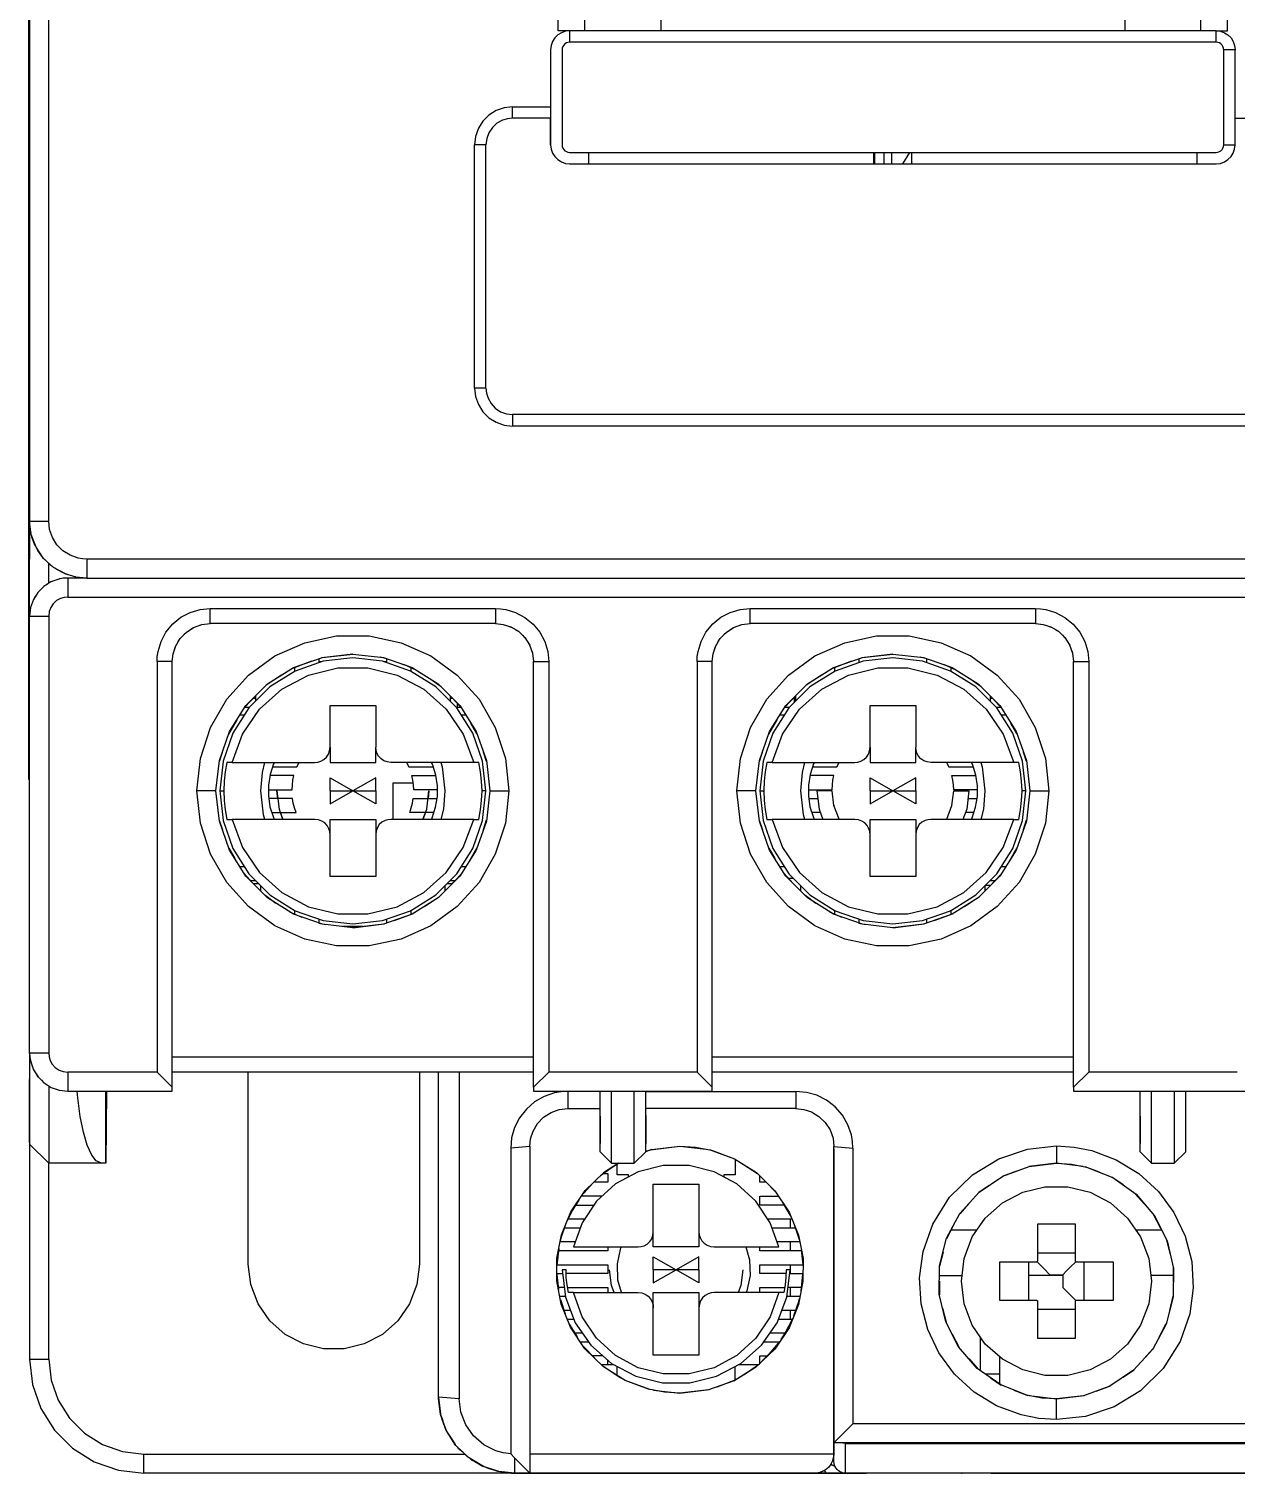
# Model space of a CAD drawing. Header units: millimetres. Extents: x 0 to 56.2, y 0 to 86.5.
# Drawn here: x 0.08 to 31.83, y 0 to 38 of the extents above; entities that cross this region are included whole.
import ezdxf

# ---------------------------------------------------------------- set-up
doc = ezdxf.new("R2010")
doc.units = ezdxf.units.MM

# ---------------------------------------------------------------- blocks, each defined once
blk = doc.blocks.new('CHINT_8e0fe1875add52128021a9539f7439d4_FACE_0')
at = {"color": 141, "linetype": 'Continuous', "true_color": 0x40d9ff}
for p, q in [((31.3, 37.952), (14.3, 37.952)), ((31.3, 37.652), (14.3, 37.652)), ((31.5, 34.952), (31.5, 37.452)), ((31.8, 34.952), (31.8, 37.452)), ((31.8, 35.652), (32.8, 35.652)), ((11.8, 28.552), (11.8, 34.952)), ((12.1, 28.552), (12.1, 34.952)), ((14.8, 34.452), (14.8, 34.752)), ((22.3, 34.452), (22.3, 34.752)), ((22.572, 34.452), (22.572, 34.752)), ((22.76, 34.752), (22.76, 34.452)), ((23.059, 34.452), (23.242, 34.752)), ((23.3, 34.452), (23.3, 34.752)), ((30.8, 34.452), (30.8, 34.752)), ((23.3, 34.488), (23.279, 34.452)), ((32.8, 27.852), (12.8, 27.852)), ((32.8, 27.552), (12.8, 27.552)), ((0.251, 24.408), (0.249, 24.406)), ((0.487, 24.051), (0.6, 23.934)), ((0.6, 23.934), (0.688, 23.868)), ((0.6, 23.412), (0.6, 23.934)), ((4.157, 22.064), (4.22, 22.127)), ((4.351, 22.212), (4.412, 22.251)), ((4.586, 22.312), (4.627, 22.327)), ((12.35, 22.352), (12.563, 22.328)), ((12.635, 22.305), (12.765, 22.259)), ((12.878, 22.193), (12.961, 22.142)), ((13.062, 22.045), (13.125, 21.982)), ((18.357, 22.064), (18.42, 22.127)), ((18.551, 22.212), (18.612, 22.251)), ((18.786, 22.312), (18.827, 22.327)), ((26.55, 22.352), (26.763, 22.328)), ((26.835, 22.305), (26.965, 22.259)), ((27.078, 22.193), (27.161, 22.142)), ((27.262, 22.045), (27.325, 21.982)), ((3.897, 21.637), (3.943, 21.767)), ((4.008, 21.88), (4.06, 21.963)), ((13.21, 21.851), (13.249, 21.79)), ((18.097, 21.637), (18.143, 21.767)), ((18.208, 21.88), (18.26, 21.963)), ((27.41, 21.851), (27.449, 21.79)), ((3.85, 21.352), (3.874, 21.564)), ((7.514, 21.362), (7.008, 21.176)), ((7.715, 21.327), (7.715, 21.432)), ((7.715, 21.352), (7.786, 21.352)), ((8.6, 21.552), (7.78, 21.455)), ((9.494, 21.429), (9.313, 21.472)), ((9.414, 21.352), (9.485, 21.352)), ((9.485, 21.431), (9.485, 21.327)), ((13.311, 21.616), (13.325, 21.575)), ((18.05, 21.352), (18.074, 21.564)), ((21.714, 21.362), (21.208, 21.176)), ((21.915, 21.327), (21.915, 21.432)), ((22.8, 21.552), (21.98, 21.455)), ((23.694, 21.429), (23.513, 21.472)), ((23.685, 21.431), (23.685, 21.327)), ((27.51, 21.616), (27.525, 21.575)), ((6.721, 20.996), (6.319, 20.73)), ((7.064, 21.197), (7.064, 21.095)), ((10.264, 21.131), (9.939, 21.274)), ((10.136, 21.095), (10.136, 21.187)), ((10.92, 20.691), (10.625, 20.904)), ((20.921, 20.996), (20.519, 20.73)), ((21.264, 21.197), (21.264, 21.095)), ((24.464, 21.131), (24.139, 21.274)), ((24.336, 21.095), (24.336, 21.187)), ((25.12, 20.691), (24.825, 20.904)), ((6.066, 20.477), (5.751, 20.142)), ((5.761, 20.152), (5.881, 20.152)), ((6.045, 20.383), (5.977, 20.383)), ((6.045, 20.315), (6.045, 20.454)), ((11.155, 20.456), (11.155, 20.315)), ((11.228, 20.383), (11.155, 20.383)), ((11.46, 20.124), (11.228, 20.383)), ((11.319, 20.152), (11.435, 20.152)), ((11.35, 20.152), (11.35, 20.247)), ((20.266, 20.477), (19.951, 20.142)), ((19.961, 20.152), (20.081, 20.152)), ((20.245, 20.383), (20.177, 20.383)), ((20.2, 20.383), (20.2, 20.271)), ((20.245, 20.315), (20.245, 20.454)), ((25.355, 20.456), (25.355, 20.315)), ((25.428, 20.383), (25.355, 20.383)), ((25.66, 20.124), (25.428, 20.383)), ((25.519, 20.152), (25.635, 20.152)), ((5.552, 19.825), (5.332, 19.443)), ((5.632, 19.952), (5.749, 19.952)), ((11.451, 19.952), (11.568, 19.952)), ((19.752, 19.825), (19.532, 19.443)), ((19.832, 19.952), (19.949, 19.952)), ((25.651, 19.952), (25.768, 19.952)), ((11.863, 19.458), (11.705, 19.734)), ((26.063, 19.458), (25.905, 19.734)), ((5.164, 18.965), (5.086, 18.717)), ((12.113, 18.722), (12.033, 18.973)), ((19.364, 18.965), (19.286, 18.717)), ((26.313, 18.722), (26.233, 18.973)), ((5, 17.952), (4.5, 17.952)), ((5.1, 17.952), (5.205, 17.952)), ((12.1, 17.952), (11.995, 17.952)), ((12.2, 17.952), (12.7, 17.952)), ((19.2, 17.952), (18.7, 17.952)), ((19.3, 17.952), (19.405, 17.952)), ((26.3, 17.952), (26.195, 17.952)), ((26.4, 17.952), (26.9, 17.952)), ((20.588, 17.752), (20.824, 17.752)), ((21.245, 17.579), (21.25, 17.559)), ((24.35, 17.559), (24.355, 17.579)), ((24.776, 17.752), (25.013, 17.752)), ((5.087, 17.182), (5.167, 16.93)), ((12.036, 16.939), (12.114, 17.187)), ((19.287, 17.182), (19.367, 16.93)), ((20.892, 17.383), (20.669, 17.383)), ((24.931, 17.383), (24.708, 17.383)), ((26.236, 16.939), (26.314, 17.187)), ((5.337, 16.446), (5.495, 16.169)), ((11.648, 16.078), (11.868, 16.461)), ((19.537, 16.446), (19.695, 16.169)), ((25.848, 16.078), (26.068, 16.461)), ((5.749, 15.952), (5.632, 15.952)), ((5.74, 15.78), (5.972, 15.521)), ((6.05, 15.583), (5.916, 15.583)), ((11.134, 15.427), (11.449, 15.762)), ((11.281, 15.583), (11.15, 15.583)), ((11.568, 15.952), (11.451, 15.952)), ((19.949, 15.952), (19.832, 15.952)), ((19.94, 15.78), (20.172, 15.521)), ((20.054, 15.652), (20.181, 15.652)), ((25.334, 15.427), (25.649, 15.762)), ((25.481, 15.583), (25.35, 15.583)), ((25.768, 15.952), (25.651, 15.952)), ((6.131, 15.502), (5.991, 15.502)), ((6.181, 15.311), (6.181, 15.452)), ((6.28, 15.213), (6.575, 14.999)), ((11.019, 15.452), (11.019, 15.311)), ((11.205, 15.502), (11.069, 15.502)), ((20.381, 15.311), (20.381, 15.452)), ((20.48, 15.213), (20.775, 14.999)), ((25.219, 15.452), (25.219, 15.311)), ((25.259, 15.352), (25.219, 15.352)), ((25.234, 15.467), (25.372, 15.467)), ((10.479, 14.908), (10.881, 15.173)), ((24.679, 14.908), (25.081, 15.173)), ((6.936, 14.772), (7.261, 14.63)), ((7.064, 14.809), (7.064, 14.716)), ((7.706, 14.475), (7.887, 14.432)), ((7.715, 14.473), (7.715, 14.577)), ((8.6, 14.352), (9.42, 14.449)), ((9.485, 14.577), (9.485, 14.472)), ((9.686, 14.542), (10.192, 14.727)), ((10.136, 14.707), (10.136, 14.809)), ((21.136, 14.772), (21.461, 14.63)), ((21.264, 14.809), (21.264, 14.716)), ((21.906, 14.475), (22.087, 14.432)), ((21.915, 14.473), (21.915, 14.577)), ((22.8, 14.352), (23.62, 14.449)), ((23.685, 14.577), (23.685, 14.472)), ((23.886, 14.542), (24.392, 14.727)), ((24.336, 14.707), (24.336, 14.809)), ((8.862, 14.383), (8.325, 14.383)), ((3.85, 10.952), (13.35, 10.952)), ((18.05, 10.952), (27.55, 10.952)), ((13.35, 10.552), (3.85, 10.552)), ((17.65, 10.552), (13.75, 10.552)), ((27.55, 10.552), (18.05, 10.552)), ((31.85, 10.552), (27.95, 10.552)), ((2.1, 8.152), (2.099, 10.052)), ((2.118, 10.052), (2.1, 8.152)), ((0.1, 8.718), (0.1, 8.716)), ((15.1, 8.452), (15.1, 8.494)), ((15.4, 8.152), (15.1, 8.452)), ((16.3, 8.452), (16, 8.152)), ((16.465, 8.516), (16.3, 8.459)), ((16.3, 8.452), (16.3, 8.494)), ((18.646, 8.261), (17.976, 8.505)), ((21.25, 8.53), (21.25, 0.802)), ((21.25, 8.483), (21.25, 8.483)), ((29.3, 8.452), (29.3, 8.494)), ((29.6, 8.152), (29.3, 8.452)), ((15.513, 8.11), (15.109, 7.825)), ((15.586, 8.152), (15.188, 7.902)), ((15.4, 8.152), (15.4, 8.152)), ((15.4, 8.152), (16, 8.152)), ((15.4, 8.152), (15.4, 8.152)), ((15.4, 8.152), (16, 8.152)), ((16, 8.152), (16, 8.152)), ((16, 8.152), (16, 8.152)), ((19.242, 7.874), (18.751, 8.195)), ((21.25, 8.252), (21.25, 8.252)), ((27.1, 8.152), (26.373, 8.064)), ((27.801, 8.067), (27.1, 8.152)), ((28.229, 7.915), (27.858, 8.056)), ((29.6, 8.152), (29.6, 8.152)), ((29.6, 8.152), (29.6, 8.152)), ((29.6, 8.152), (30.2, 8.152)), ((29.6, 8.152), (30.2, 8.152)), ((30.2, 8.152), (30.2, 8.152)), ((14.9, 7.624), (14.605, 7.284)), ((15.034, 7.753), (14.686, 7.405)), ((19.738, 7.371), (19.442, 7.68)), ((21.25, 7.883), (21.25, 7.883)), ((21.25, 7.652), (21.25, 7.652)), ((26.05, 7.945), (25.676, 7.803)), ((28.851, 7.582), (28.56, 7.784)), ((15.146, 7.283), (14.604, 7.283)), ((21.25, 7.283), (21.25, 7.283)), ((25.334, 7.572), (25.056, 7.381)), ((29.418, 7.076), (29.173, 7.353)), ((14.44, 7.04), (14.233, 6.639)), ((14.538, 7.185), (14.304, 6.813)), ((14.448, 7.052), (14.937, 7.052)), ((20.109, 6.782), (19.906, 7.12)), ((21.25, 7.202), (21.25, 7.202)), ((21.25, 7.052), (21.25, 7.052)), ((24.792, 7.087), (24.557, 6.822)), ((14.203, 6.566), (14.061, 6.159)), ((14.691, 6.683), (14.251, 6.683)), ((20.15, 6.683), (19.509, 6.683)), ((20.1, 6.683), (20.1, 6.452)), ((20.343, 6.14), (20.219, 6.51)), ((21.25, 6.683), (21.25, 6.683)), ((24.396, 6.521), (24.208, 6.164)), ((29.847, 6.439), (29.663, 6.79)), ((14.449, 6.083), (14.046, 6.083)), ((14.121, 6.365), (14.052, 6.111)), ((14.157, 6.452), (14.58, 6.452)), ((19.62, 6.452), (20.243, 6.452)), ((20.354, 6.083), (19.751, 6.083)), ((20.1, 6.083), (20.1, 5.852)), ((21.25, 6.452), (21.25, 6.452)), ((21.25, 6.083), (21.25, 6.083)), ((24.332, 6.402), (25.016, 6.402)), ((29.184, 6.402), (29.866, 6.402)), ((30.096, 5.754), (30.004, 6.129)), ((14.013, 5.907), (13.964, 5.475)), ((13.988, 5.78), (13.964, 5.508)), ((20.437, 5.477), (20.394, 5.872)), ((21.25, 5.852), (21.25, 5.852)), ((24.119, 5.815), (24.027, 5.442)), ((27.6, 5.786), (26.6, 5.786)), ((20.1, 5.483), (20.1, 5.252)), ((21.25, 5.483), (21.25, 5.483)), ((21.25, 5.395), (21.25, 5.395)), ((26.366, 5.552), (26.366, 4.552)), ((27.834, 4.552), (27.834, 5.552)), ((30.177, 5.034), (30.177, 5.404)), ((13.963, 5.252), (14.112, 5.252)), ((13.963, 5.227), (14.006, 4.832)), ((20.088, 5.252), (20.436, 5.252)), ((20.387, 4.797), (20.436, 5.229)), ((20.412, 4.924), (20.436, 5.196)), ((21.25, 5.252), (21.25, 5.252)), ((24.023, 5.054), (24.023, 4.694)), ((24.024, 5.202), (24.618, 5.202)), ((27.269, 5.202), (26.366, 5.202)), ((30.18, 5.202), (29.582, 5.202)), ((14.157, 4.883), (13.996, 4.883)), ((14.04, 4.652), (14.185, 4.652)), ((14.057, 4.564), (14.181, 4.194)), ((20.015, 4.652), (20.36, 4.652)), ((20.404, 4.883), (20.043, 4.883)), ((20.1, 4.883), (20.1, 4.652)), ((20.279, 4.339), (20.348, 4.593)), ((21.25, 4.883), (21.25, 4.883)), ((21.25, 4.652), (21.25, 4.652)), ((30.079, 4.279), (30.172, 4.658)), ((14.32, 4.283), (14.145, 4.283)), ((20.256, 4.283), (19.88, 4.283)), ((20.1, 4.283), (20.1, 4.052)), ((20.197, 4.138), (20.339, 4.544)), ((21.25, 4.283), (21.25, 4.283)), ((24.106, 4.341), (24.197, 3.969)), ((26.6, 4.318), (27.6, 4.318)), ((14.238, 4.052), (14.408, 4.052)), ((14.291, 3.922), (14.494, 3.584)), ((19.792, 4.052), (20.162, 4.052)), ((19.862, 3.518), (20.096, 3.89)), ((19.96, 3.663), (20.167, 4.065)), ((21.25, 4.052), (21.25, 4.052)), ((29.802, 3.578), (29.99, 3.936)), ((14.633, 3.683), (14.428, 3.683)), ((14.582, 3.452), (14.793, 3.452)), ((19.407, 3.452), (19.817, 3.452)), ((19.973, 3.683), (19.567, 3.683)), ((21.25, 3.683), (21.25, 3.683)), ((21.25, 3.452), (21.25, 3.452)), ((24.355, 3.66), (24.54, 3.308)), ((25.1, 2.697), (25.1, 3.581)), ((14.662, 3.332), (14.958, 3.024)), ((15.17, 3.083), (14.898, 3.083)), ((19.366, 2.951), (19.714, 3.299)), ((19.5, 3.08), (19.795, 3.419)), ((21.25, 3.083), (21.25, 3.083)), ((25.6, 3.065), (25.6, 2.344)), ((29.398, 3.005), (29.641, 3.279)), ((15.455, 2.852), (15.135, 2.852)), ((15.158, 2.829), (15.649, 2.509)), ((15.3, 2.852), (15.3, 2.968)), ((15.55, 2.571), (15.55, 2.802)), ((18.619, 2.429), (19.212, 2.802)), ((18.65, 2.446), (18.65, 2.802)), ((19.264, 2.852), (18.745, 2.852)), ((18.887, 2.594), (19.291, 2.878)), ((21.25, 2.852), (21.25, 2.852)), ((24.794, 3.015), (25.032, 2.745)), ((28.854, 2.523), (29.142, 2.722)), ((15.754, 2.442), (16.424, 2.199)), ((17.935, 2.188), (18.311, 2.319)), ((18.177, 2.271), (18.682, 2.466)), ((21.25, 2.483), (21.25, 2.483)), ((25.6, 2.602), (25.235, 2.602)), ((25.371, 2.506), (25.647, 2.315)), ((28.143, 2.156), (28.523, 2.3)), ((21.25, 2.252), (21.251, 2.252)), ((25.976, 2.187), (26.348, 2.046)), ((26.387, 2.039), (27.1, 1.952)), ((27.1, 1.952), (27.826, 2.04)), ((21.251, 1.883), (21.25, 1.883)), ((21.25, 1.652), (21.251, 1.652)), ((21.75, 1.3), (21.251, 0.801)), ((32.45, 1.3), (21.75, 1.3)), ((21.25, 1.079), (21.251, 1.074)), ((21.25, 0.802), (21.251, 0.801)), ((21.251, 0.802), (21.25, 0.802)), ((21.25, 0.78), (21.25, 0.78)), ((32.949, 0.801), (21.251, 0.801)), ((25.1, 0.801), (25.1, 0.78)), ((25.6, 0.801), (25.6, 0.78)), ((12.85, 0.4), (12.85, 0.002)), ((12.774, 0.01), (12.775, 0.003)), ((12.775, 0.003), (12.85, 0.002)), ((12.85, 0.302), (12.85, 0.302)), ((12.85, 0.002), (12.85, 0.002)), ((13.248, 0.002), (12.85, 0.002)), ((12.85, 0.002), (12.85, 0.002)), ((25.6, 0.002), (13.25, 0.002)), ((20.487, 0.002), (21.058, 0.002)), ((21.202, 0.216), (21.173, 0.235)), ((21.273, 0.188), (21.232, 0.203)), ((25.6, 0.002), (25.6, 0.002)), ((25.6, 0.002), (29.55, 0.002))]:
    blk.add_line(p, q, dxfattribs=at)
for points in [[(0.08, 18.252), (0.08, 18.302), (0.08, 18.45), (0.08, 18.688), (0.08, 19.005), (0.08, 19.384), (0.08, 19.807), (0.08, 20.252), (0.08, 66.252), (0.08, 66.697), (0.08, 67.12), (0.08, 67.499), (0.08, 67.816), (0.08, 68.054), (0.08, 68.202), (0.08, 68.252)], [(0.1, 61.452), (0.1, 25.052), (0.6, 25.052), (0.6, 61.452), (0.1, 61.452)], [(14.3, 37.952), (14, 37.952), (14, 48.552), (14.1, 48.552)], [(31.3, 37.952), (31.6, 37.952), (31.6, 48.552), (31.5, 48.552)], [(14.7, 37.952), (14.7, 41.252), (16.7, 41.252), (16.7, 37.952)], [(30.9, 37.952), (30.9, 41.252), (28.9, 41.252), (28.9, 37.952)], [(14.3, 37.952), (14.189, 37.939), (14.083, 37.902), (13.988, 37.843), (13.909, 37.764), (13.85, 37.669), (13.813, 37.563), (13.8, 37.452), (13.8, 34.952)], [(14.3, 37.652), (14.255, 37.647), (14.213, 37.632), (14.175, 37.608), (14.144, 37.577), (14.12, 37.539), (14.105, 37.496), (14.1, 37.452), (14.1, 34.952), (14.105, 34.907), (14.12, 34.865), (14.144, 34.827), (14.175, 34.796), (14.213, 34.772), (14.255, 34.757), (14.3, 34.752), (31.3, 34.752), (31.345, 34.757), (31.387, 34.772), (31.425, 34.796), (31.456, 34.827), (31.48, 34.865), (31.495, 34.907), (31.5, 34.952)], [(14.3, 37.952), (14.3, 37.944), (14.3, 37.922), (14.3, 37.886), (14.3, 37.839), (14.3, 37.782), (14.3, 37.719), (14.3, 37.652)], [(31.3, 37.652), (31.3, 37.719), (31.3, 37.782), (31.3, 37.839), (31.3, 37.886), (31.3, 37.922), (31.3, 37.944), (31.3, 37.952)], [(31.3, 37.952), (31.411, 37.939), (31.517, 37.902), (31.612, 37.843), (31.691, 37.764), (31.75, 37.669), (31.787, 37.563), (31.8, 37.452)], [(31.5, 37.452), (31.495, 37.496), (31.48, 37.539), (31.456, 37.577), (31.425, 37.608), (31.387, 37.632), (31.345, 37.647), (31.3, 37.652)], [(31.8, 37.452), (31.792, 37.452), (31.77, 37.452), (31.735, 37.452), (31.687, 37.452), (31.63, 37.452), (31.567, 37.452), (31.5, 37.452)], [(12.8, 35.952), (12.577, 35.927), (12.366, 35.853), (12.177, 35.734), (12.018, 35.575), (11.899, 35.386), (11.825, 35.174), (11.8, 34.952)], [(12.8, 35.952), (13.8, 35.952), (13.8, 34.952), (13.8, 35.652), (12.8, 35.652)], [(12.8, 35.652), (12.8, 35.719), (12.8, 35.782), (12.8, 35.839), (12.8, 35.886), (12.8, 35.922), (12.8, 35.944), (12.8, 35.952)], [(13.8, 35.952), (13.8, 35.944), (13.8, 35.922), (13.8, 35.886), (13.8, 35.839), (13.8, 35.782), (13.8, 35.719), (13.8, 35.652)], [(12.8, 35.652), (12.663, 35.639), (12.533, 35.599), (12.389, 35.518), (12.268, 35.407), (12.176, 35.269), (12.119, 35.115), (12.1, 34.952)], [(12.1, 34.952), (12.033, 34.952), (11.97, 34.952), (11.913, 34.952), (11.865, 34.952), (11.83, 34.952), (11.808, 34.952), (11.8, 34.952)], [(13.8, 34.952), (13.813, 34.841), (13.85, 34.735), (13.909, 34.64), (13.988, 34.561), (14.083, 34.501), (14.189, 34.464), (14.3, 34.452), (31.3, 34.452), (31.411, 34.464), (31.517, 34.501), (31.612, 34.561), (31.691, 34.64), (31.75, 34.735), (31.787, 34.841), (31.8, 34.952)], [(22.322, 34.452), (22.322, 34.729), (22.318, 34.752)], [(31.5, 34.952), (31.567, 34.952), (31.63, 34.952), (31.687, 34.952), (31.735, 34.952), (31.77, 34.952), (31.792, 34.952), (31.8, 34.952)], [(11.8, 28.552), (11.825, 28.329), (11.899, 28.118), (12.018, 27.928), (12.177, 27.77), (12.366, 27.651), (12.577, 27.577), (12.8, 27.552)], [(12.1, 28.552), (12.033, 28.552), (11.97, 28.552), (11.913, 28.552), (11.865, 28.552), (11.83, 28.552), (11.808, 28.552), (11.8, 28.552)], [(12.1, 28.552), (12.113, 28.415), (12.153, 28.285), (12.234, 28.141), (12.345, 28.02), (12.483, 27.928), (12.637, 27.871), (12.8, 27.852)], [(12.8, 27.852), (12.8, 27.785), (12.8, 27.722), (12.8, 27.665), (12.8, 27.617), (12.8, 27.582), (12.8, 27.559), (12.8, 27.552)], [(1.6, 23.552), (1.316, 23.579), (1.043, 23.659), (0.73, 23.83), (0.466, 24.07), (0.267, 24.365), (0.142, 24.698), (0.1, 25.052)], [(0.139, 24.73), (0.116, 24.83), (0.1, 25.052)], [(0.1, 22.552), (0.1, 25.052), (0.1, 24.052)], [(1.6, 24.052), (1.488, 24.058), (1.379, 24.077), (1.167, 24.151), (0.976, 24.27), (0.817, 24.429), (0.698, 24.62), (0.625, 24.83), (0.6, 25.052)], [(0.258, 24.387), (0.228, 24.446), (0.161, 24.629), (0.15, 24.677)], [(0.46, 24.079), (0.444, 24.096), (0.315, 24.278), (0.28, 24.345)], [(1.6, 23.552), (43.2, 23.552), (43.2, 24.052), (1.6, 24.052), (1.6, 23.552)], [(1.033, 23.664), (0.811, 23.776), (0.764, 23.812)], [(1.3, 23.582), (1.047, 23.658), (1.045, 23.659)], [(1.308, 23.581), (1.3, 23.582), (1.3, 23.552)], [(1.1, 23.552), (0.984, 23.545), (0.869, 23.525), (0.659, 23.45), (0.472, 23.33), (0.315, 23.172), (0.198, 22.983), (0.125, 22.773), (0.1, 22.552)], [(0.386, 23.243), (0.318, 23.175), (0.317, 23.173)], [(0.559, 23.386), (0.477, 23.334), (0.474, 23.332)], [(0.759, 23.485), (0.666, 23.453), (0.663, 23.451)], [(0.885, 23.528), (0.877, 23.527), (0.875, 23.526)], [(1.6, 23.552), (1.1, 23.552), (1.1, 23.052), (43.7, 23.052), (43.7, 23.552), (43.2, 23.552)], [(0.15, 22.846), (0.125, 22.774), (0.125, 22.774)], [(0.247, 23.062), (0.199, 22.986), (0.199, 22.984)], [(1.1, 23.052), (1.003, 23.042), (0.909, 23.014), (0.806, 22.957), (0.72, 22.877), (0.654, 22.778), (0.614, 22.668), (0.6, 22.552)], [(0.1, 11.052), (0.1, 22.552), (0.6, 22.552), (0.6, 11.052), (0.1, 11.052)], [(3.45, 21.352), (3.456, 21.487), (3.476, 21.621), (3.554, 21.882), (3.684, 22.127), (3.861, 22.343), (4.077, 22.519), (4.323, 22.649), (4.584, 22.726), (4.85, 22.752)], [(12.35, 22.352), (4.85, 22.352), (4.85, 22.752), (12.35, 22.752), (12.35, 22.352)], [(12.35, 22.752), (12.485, 22.745), (12.619, 22.726), (12.88, 22.647), (13.125, 22.518), (13.341, 22.341), (13.518, 22.125), (13.647, 21.879), (13.725, 21.617), (13.75, 21.352)], [(17.65, 21.352), (17.656, 21.487), (17.676, 21.621), (17.754, 21.882), (17.884, 22.127), (18.061, 22.343), (18.277, 22.519), (18.523, 22.649), (18.784, 22.726), (19.05, 22.752)], [(26.55, 22.352), (19.05, 22.352), (19.05, 22.752), (26.55, 22.752), (26.55, 22.352)], [(26.55, 22.752), (26.685, 22.745), (26.819, 22.726), (27.08, 22.647), (27.325, 22.518), (27.541, 22.341), (27.718, 22.125), (27.847, 21.879), (27.925, 21.617), (27.95, 21.352)], [(3.85, 21.352), (3.871, 21.554), (3.933, 21.751), (4.051, 21.953), (4.212, 22.122), (4.408, 22.249), (4.626, 22.326), (4.85, 22.352)], [(12.35, 22.352), (12.552, 22.331), (12.749, 22.269), (12.951, 22.151), (13.12, 21.99), (13.247, 21.794), (13.325, 21.576), (13.35, 21.352)], [(18.05, 21.352), (18.071, 21.554), (18.133, 21.751), (18.251, 21.953), (18.412, 22.122), (18.608, 22.249), (18.826, 22.326), (19.05, 22.352)], [(26.55, 22.352), (26.752, 22.331), (26.949, 22.269), (27.151, 22.151), (27.32, 21.99), (27.447, 21.794), (27.525, 21.576), (27.55, 21.352)], [(4.5, 17.952), (4.59, 18.804), (4.855, 19.62), (5.283, 20.362), (5.857, 20.999), (6.55, 21.503), (7.333, 21.851), (8.171, 22.029), (9.029, 22.029), (9.867, 21.851), (10.65, 21.503), (11.343, 20.999), (11.917, 20.362), (12.345, 19.62), (12.61, 18.804), (12.7, 17.952)], [(18.7, 17.952), (18.79, 18.804), (19.055, 19.62), (19.483, 20.362), (20.057, 20.999), (20.75, 21.503), (21.533, 21.851), (22.371, 22.029), (23.229, 22.029), (24.067, 21.851), (24.85, 21.503), (25.543, 20.999), (26.117, 20.362), (26.545, 19.62), (26.81, 18.804), (26.9, 17.952)], [(3.45, 10.552), (3.85, 10.152), (3.85, 21.352), (3.45, 21.352), (3.45, 10.552)], [(5, 17.952), (5.09, 18.753), (5.357, 19.514), (5.785, 20.196), (6.355, 20.766), (7.038, 21.195), (7.799, 21.462), (8.6, 21.552)], [(12.1, 17.952), (12.012, 18.731), (11.753, 19.47), (11.336, 20.134), (10.782, 20.688), (10.119, 21.105), (9.379, 21.364), (8.6, 21.452), (7.821, 21.364), (7.081, 21.105), (6.418, 20.688), (5.864, 20.134), (5.447, 19.47), (5.188, 18.731), (5.1, 17.952)], [(8.6, 21.552), (9.401, 21.462), (10.162, 21.195), (10.845, 20.766), (11.415, 20.196), (11.843, 19.514), (12.11, 18.753), (12.2, 17.952)], [(13.75, 10.552), (13.35, 10.152), (13.35, 21.352), (13.75, 21.352), (13.75, 10.552)], [(17.65, 10.552), (18.05, 10.152), (18.05, 21.352), (17.65, 21.352), (17.65, 10.552)], [(19.2, 17.952), (19.29, 18.753), (19.557, 19.514), (19.985, 20.196), (20.555, 20.766), (21.238, 21.195), (21.999, 21.462), (22.8, 21.552)], [(26.3, 17.952), (26.212, 18.731), (25.953, 19.47), (25.536, 20.134), (24.982, 20.688), (24.319, 21.105), (23.579, 21.364), (22.8, 21.452), (22.021, 21.364), (21.281, 21.105), (20.618, 20.688), (20.064, 20.134), (19.647, 19.47), (19.388, 18.731), (19.3, 17.952)], [(22.8, 21.552), (23.601, 21.462), (24.362, 21.195), (25.045, 20.766), (25.615, 20.196), (26.043, 19.514), (26.31, 18.753), (26.4, 17.952)], [(27.95, 10.552), (27.55, 10.152), (27.55, 21.352), (27.95, 21.352), (27.95, 10.552)], [(5.424, 18.702), (5.698, 19.445), (6.144, 20.101), (6.734, 20.63), (7.435, 21), (8.204, 21.192), (8.996, 21.192), (9.765, 21), (10.466, 20.63), (11.056, 20.101), (11.502, 19.445), (11.776, 18.702)], [(19.624, 18.702), (19.898, 19.445), (20.344, 20.101), (20.934, 20.63), (21.635, 21), (22.404, 21.192), (23.196, 21.192), (23.965, 21), (24.666, 20.63), (25.256, 20.101), (25.702, 19.445), (25.976, 18.702)], [(8, 19.102), (8, 20.202), (9.2, 20.202), (9.2, 19.102)], [(22.2, 19.102), (22.2, 20.202), (23.4, 20.202), (23.4, 19.102)], [(5.424, 18.702), (7.6, 18.702), (7.68, 18.71), (7.755, 18.732), (7.837, 18.778), (7.905, 18.841), (7.957, 18.918), (7.989, 19.006), (8, 19.102)], [(8, 19.102), (8, 18.702), (9.2, 18.702), (9.2, 19.102)], [(11.776, 18.702), (9.6, 18.702), (9.504, 18.713), (9.416, 18.745), (9.339, 18.797), (9.276, 18.865), (9.23, 18.947), (9.208, 19.022), (9.2, 19.102)], [(19.624, 18.702), (21.8, 18.702), (21.88, 18.71), (21.955, 18.732), (22.037, 18.778), (22.105, 18.841), (22.157, 18.918), (22.189, 19.006), (22.2, 19.102)], [(22.2, 19.102), (22.2, 18.702), (23.4, 18.702), (23.4, 19.102)], [(25.976, 18.702), (23.8, 18.702), (23.704, 18.713), (23.616, 18.745), (23.539, 18.797), (23.476, 18.865), (23.43, 18.947), (23.408, 19.022), (23.4, 19.102)], [(5.424, 18.702), (5.289, 18.702), (5.242, 18.454), (5.214, 18.204), (5.205, 17.952)], [(6.288, 17.202), (6.25, 17.318), (6.181, 17.952), (6.221, 18.436), (6.287, 18.702)], [(6.535, 18.702), (6.515, 18.664), (6.424, 18.382), (6.379, 18.1), (6.378, 17.818), (6.42, 17.535), (6.51, 17.253), (6.536, 17.202)], [(6.489, 18.583), (7.13, 18.583), (7.187, 18.702)], [(10.013, 18.702), (10.07, 18.583), (10.712, 18.583)], [(10.665, 17.202), (10.685, 17.24), (10.776, 17.522), (10.821, 17.804), (10.822, 18.086), (10.78, 18.368), (10.69, 18.651), (10.664, 18.702)], [(10.912, 18.702), (10.95, 18.586), (11.019, 17.952), (10.979, 17.467), (10.913, 17.202)], [(11.995, 17.952), (11.986, 18.204), (11.958, 18.454), (11.911, 18.702), (11.776, 18.702)], [(19.624, 18.702), (19.489, 18.702), (19.442, 18.454), (19.414, 18.204), (19.405, 17.952)], [(20.488, 17.202), (20.45, 17.318), (20.381, 17.952), (20.421, 18.436), (20.487, 18.702)], [(20.735, 18.702), (20.715, 18.664), (20.624, 18.382), (20.579, 18.1), (20.578, 17.818), (20.62, 17.535), (20.71, 17.253), (20.736, 17.202)], [(20.689, 18.583), (21.33, 18.583), (21.387, 18.702)], [(24.213, 18.702), (24.27, 18.583), (24.912, 18.583)], [(24.865, 17.202), (24.885, 17.24), (24.976, 17.522), (25.021, 17.804), (25.022, 18.086), (24.98, 18.368), (24.89, 18.651), (24.864, 18.702)], [(25.112, 18.702), (25.15, 18.586), (25.219, 17.952), (25.179, 17.467), (25.113, 17.202)], [(26.195, 17.952), (26.186, 18.204), (26.158, 18.454), (26.111, 18.702), (25.976, 18.702)], [(6.378, 17.983), (7, 17.983), (7.008, 18.107), (7.024, 18.23), (7.051, 18.352), (6.419, 18.352)], [(8, 17.952), (8, 18.295), (8.6, 17.952)], [(9.2, 17.952), (9.2, 18.295), (8.6, 17.952)], [(10.822, 17.983), (10.2, 17.983), (10.192, 18.107), (10.176, 18.23), (10.149, 18.352), (10.782, 18.352)], [(20.578, 17.983), (21.2, 17.983), (21.208, 18.107), (21.224, 18.23), (21.251, 18.352), (20.619, 18.352)], [(22.2, 17.952), (22.2, 18.295), (22.8, 17.952)], [(23.4, 17.952), (23.4, 18.295), (22.8, 17.952)], [(25.022, 17.983), (24.4, 17.983), (24.392, 18.107), (24.376, 18.23), (24.349, 18.352), (24.982, 18.352)], [(12.7, 17.952), (12.61, 17.099), (12.345, 16.284), (11.917, 15.542), (11.343, 14.905), (10.65, 14.401), (9.867, 14.053), (9.029, 13.874), (8.171, 13.874), (7.333, 14.053), (6.55, 14.401), (5.857, 14.905), (5.283, 15.542), (4.855, 16.284), (4.59, 17.099), (4.5, 17.952)], [(8.6, 14.352), (7.799, 14.442), (7.038, 14.708), (6.355, 15.137), (5.785, 15.707), (5.357, 16.39), (5.09, 17.151), (5, 17.952)], [(5.1, 17.952), (5.188, 17.173), (5.447, 16.433), (5.864, 15.77), (6.418, 15.215), (7.081, 14.799), (7.821, 14.54), (8.6, 14.452), (9.379, 14.54), (10.119, 14.799), (10.782, 15.215), (11.336, 15.77), (11.753, 16.433), (12.012, 17.173), (12.1, 17.952)], [(5.205, 17.952), (5.214, 17.7), (5.242, 17.45), (5.289, 17.202), (5.424, 17.202)], [(6.624, 17.752), (6.6, 17.952), (6.658, 17.473), (6.761, 17.202), (6.692, 17.383)], [(8, 17.952), (8.6, 17.952), (9.2, 17.952)], [(8, 17.952), (8, 17.609), (8.6, 17.952)], [(9.2, 17.952), (9.2, 17.609), (8.6, 17.952)], [(12.2, 17.952), (12.11, 17.151), (11.843, 16.39), (11.415, 15.707), (10.845, 15.137), (10.162, 14.708), (9.401, 14.442), (8.6, 14.352)], [(10.186, 18.152), (9.65, 18.152), (9.65, 17.202)], [(10.508, 17.383), (10.439, 17.202), (10.542, 17.473), (10.6, 17.952), (10.576, 17.752)], [(11.776, 17.202), (11.911, 17.202), (11.958, 17.45), (11.986, 17.7), (11.995, 17.952)], [(26.9, 17.952), (26.81, 17.099), (26.545, 16.284), (26.117, 15.542), (25.543, 14.905), (24.85, 14.401), (24.067, 14.053), (23.229, 13.874), (22.371, 13.874), (21.533, 14.053), (20.75, 14.401), (20.057, 14.905), (19.483, 15.542), (19.055, 16.284), (18.79, 17.099), (18.7, 17.952)], [(22.8, 14.352), (21.999, 14.442), (21.238, 14.708), (20.555, 15.137), (19.985, 15.707), (19.557, 16.39), (19.29, 17.151), (19.2, 17.952)], [(19.3, 17.952), (19.388, 17.173), (19.647, 16.433), (20.064, 15.77), (20.618, 15.215), (21.281, 14.799), (22.021, 14.54), (22.8, 14.452), (23.579, 14.54), (24.319, 14.799), (24.982, 15.215), (25.536, 15.77), (25.953, 16.433), (26.212, 17.173), (26.3, 17.952)], [(19.405, 17.952), (19.414, 17.7), (19.442, 17.45), (19.489, 17.202), (19.624, 17.202)], [(21.388, 17.202), (21.383, 17.208), (21.246, 17.569), (21.2, 17.952), (20.8, 17.952), (20.858, 17.473), (20.961, 17.202)], [(22.2, 17.952), (22.8, 17.952), (23.4, 17.952)], [(22.2, 17.952), (22.2, 17.609), (22.8, 17.952)], [(23.4, 17.952), (23.4, 17.609), (22.8, 17.952)], [(26.4, 17.952), (26.31, 17.151), (26.043, 16.39), (25.615, 15.707), (25.045, 15.137), (24.362, 14.708), (23.601, 14.442), (22.8, 14.352)], [(24.212, 17.202), (24.217, 17.208), (24.354, 17.569), (24.4, 17.952), (24.8, 17.952), (24.742, 17.473), (24.639, 17.202)], [(25.976, 17.202), (26.111, 17.202), (26.158, 17.45), (26.186, 17.7), (26.195, 17.952)], [(6.469, 17.383), (7.105, 17.383), (7.064, 17.503), (7.033, 17.627), (7.013, 17.752), (6.388, 17.752)], [(10.731, 17.383), (10.095, 17.383), (10.136, 17.503), (10.167, 17.627), (10.187, 17.752), (10.813, 17.752)], [(8, 16.802), (7.992, 16.882), (7.97, 16.957), (7.924, 17.039), (7.861, 17.107), (7.784, 17.158), (7.696, 17.191), (7.6, 17.202), (5.424, 17.202)], [(5.424, 17.202), (5.698, 16.458), (6.144, 15.803), (6.734, 15.274), (7.435, 14.903), (8.204, 14.712), (8.996, 14.712), (9.765, 14.903), (10.466, 15.274), (11.056, 15.803), (11.502, 16.458), (11.776, 17.202)], [(8, 16.802), (8, 17.202), (9.2, 17.202), (9.2, 16.802)], [(11.776, 17.202), (9.6, 17.202), (9.52, 17.194), (9.445, 17.171), (9.363, 17.126), (9.295, 17.063), (9.243, 16.986), (9.211, 16.897), (9.2, 16.802)], [(22.2, 16.802), (22.192, 16.882), (22.17, 16.957), (22.124, 17.039), (22.061, 17.107), (21.984, 17.158), (21.896, 17.191), (21.8, 17.202), (19.624, 17.202)], [(19.624, 17.202), (19.898, 16.458), (20.344, 15.803), (20.934, 15.274), (21.635, 14.903), (22.404, 14.712), (23.196, 14.712), (23.965, 14.903), (24.666, 15.274), (25.256, 15.803), (25.702, 16.458), (25.976, 17.202)], [(22.2, 16.802), (22.2, 17.202), (23.4, 17.202), (23.4, 16.802)], [(25.976, 17.202), (23.8, 17.202), (23.72, 17.194), (23.645, 17.171), (23.563, 17.126), (23.495, 17.063), (23.443, 16.986), (23.411, 16.897), (23.4, 16.802)], [(9.2, 16.802), (9.2, 15.702), (8, 15.702), (8, 16.802)], [(23.4, 16.802), (23.4, 15.702), (22.2, 15.702), (22.2, 16.802)], [(0.1, 11.052), (0.1, 10.664), (0.1, 10.187), (0.1, 9.674), (0.1, 9.243), (0.1, 8.918), (0.1, 8.718), (0.1, 8.652), (0.6, 8.152)], [(0.1, 11.052), (0.107, 10.936), (0.127, 10.821), (0.202, 10.611), (0.322, 10.424), (0.48, 10.267), (0.669, 10.15), (0.879, 10.077), (1.1, 10.052)], [(0.6, 11.052), (0.61, 10.955), (0.638, 10.861), (0.695, 10.758), (0.775, 10.672), (0.874, 10.606), (0.984, 10.566), (1.1, 10.552)], [(0.124, 10.837), (0.125, 10.829), (0.126, 10.827)], [(0.167, 10.711), (0.199, 10.618), (0.201, 10.615)], [(0.1, 8.701), (0.1, 9.785), (0.1, 10.361)], [(0.266, 10.511), (0.318, 10.428), (0.32, 10.426)], [(0.409, 10.338), (0.477, 10.27), (0.478, 10.269)], [(3.45, 10.552), (1.1, 10.552), (1.1, 10.052)], [(10.35, 10.552), (10.35, 5.502), (10.285, 4.963), (10.092, 4.456), (9.784, 4.01), (9.378, 3.65), (8.898, 3.398), (8.371, 3.268), (7.829, 3.268), (7.302, 3.398), (6.822, 3.65), (6.416, 4.01), (6.108, 4.456), (5.915, 4.963), (5.85, 5.502), (5.85, 10.552)], [(11.396, 10.552), (11.396, 1.954), (10.85, 2.002), (10.85, 10.552)], [(0.59, 10.199), (0.666, 10.151), (0.668, 10.15)], [(0.6, 10.192), (0.6, 10.022), (0.6, 9.399), (0.6, 8.874), (0.6, 8.477), (0.6, 8.233), (0.6, 8.152)], [(0.806, 10.102), (0.877, 10.077), (0.878, 10.077)], [(1.1, 10.052), (3.85, 10.052), (3.85, 10.152)], [(1.986, 8.152), (1.848, 8.213), (1.732, 8.365), (1.615, 8.628), (1.515, 8.969), (1.432, 9.382), (1.366, 9.872), (1.351, 10.052)], [(14.25, 10.044), (14.074, 10.034), (13.901, 10.003), (13.63, 9.911), (13.379, 9.767), (13.161, 9.577), (12.983, 9.349), (12.853, 9.094), (12.775, 8.825), (12.75, 8.55)], [(13.35, 10.152), (13.35, 10.052), (18.05, 10.052), (18.05, 10.152)], [(15.1, 10.044), (14.25, 10.044), (14.25, 9.59), (15.1, 9.59)], [(15.1, 8.452), (15.1, 8.487), (15.1, 8.594), (15.1, 8.793), (15.1, 9.067), (15.1, 9.4), (15.1, 9.77), (15.1, 10.052)], [(15.4, 8.152), (15.4, 8.189), (15.4, 8.302), (15.4, 8.533), (15.4, 8.855), (15.4, 9.25), (15.4, 9.692), (15.4, 10.052)], [(16, 8.152), (16, 8.189), (16, 8.3), (16, 8.531), (16, 8.854), (16, 9.249), (16, 9.692), (16, 10.052)], [(16.3, 8.452), (16.3, 8.487), (16.3, 8.592), (16.3, 8.791), (16.3, 9.065), (16.3, 9.399), (16.3, 9.769), (16.3, 10.052)], [(16.3, 10.044), (20.25, 10.044), (20.25, 9.59), (16.3, 9.59)], [(21.75, 8.55), (21.74, 8.726), (21.709, 8.898), (21.616, 9.168), (21.471, 9.418), (21.281, 9.635), (21.052, 9.812), (20.796, 9.942), (20.526, 10.019), (20.25, 10.044)], [(27.55, 10.152), (27.55, 10.052), (32.25, 10.052), (32.25, 10.152)], [(29.3, 8.452), (29.3, 8.487), (29.3, 8.594), (29.3, 8.793), (29.3, 9.067), (29.3, 9.4), (29.3, 9.77), (29.3, 10.052)], [(29.6, 8.152), (29.6, 8.189), (29.6, 8.302), (29.6, 8.533), (29.6, 8.855), (29.6, 9.25), (29.6, 9.692), (29.6, 10.052)], [(30.2, 10.052), (30.2, 9.767), (30.2, 9.392), (30.2, 8.978), (30.2, 8.629), (30.2, 8.367), (30.2, 8.206), (30.2, 8.152)], [(30.2, 8.152), (30.5, 8.452), (30.5, 8.496), (30.5, 8.627), (30.5, 8.843), (30.5, 9.131), (30.5, 9.473), (30.5, 9.808), (30.5, 10.052)], [(13.25, 8.594), (13.272, 8.8), (13.337, 9), (13.455, 9.198), (13.616, 9.364), (13.81, 9.488), (14.026, 9.565), (14.25, 9.59)], [(20.25, 9.59), (20.457, 9.568), (20.658, 9.503), (20.856, 9.386), (21.023, 9.226), (21.148, 9.032), (21.225, 8.816), (21.25, 8.594)], [(15.1, 9.39), (15.1, 8.95), (15.1, 8.95)], [(16.3, 9.41), (16.3, 8.95), (16.3, 8.95)], [(29.3, 9.39), (29.3, 8.95), (29.3, 8.95)], [(15.1, 8.95), (15.1, 8.778), (15.1, 8.675)], [(16.3, 8.95), (16.3, 8.778), (16.3, 8.674)], [(29.3, 8.95), (29.3, 8.778), (29.3, 8.675)], [(0.1, 8.652), (0.1, 3.002), (0.6, 3.002), (0.6, 8.152)], [(13.25, 8.594), (12.75, 8.55), (12.75, 0.503), (12.85, 0.4), (12.85, 0.002), (12.85, 0.002)], [(13.25, 8.594), (13.25, 0), (12.85, 0.4)], [(15.4, 8.152), (15.1, 8.452), (15.1, 8.452)], [(16.3, 8.452), (16.3, 8.452), (16, 8.152)], [(16.3, 8.46), (16.453, 8.515), (17.2, 8.602)], [(16.429, 8.506), (17.2, 8.602), (17.894, 8.521)], [(17.2, 8.602), (17.608, 8.576), (18.026, 8.495), (18.638, 8.266), (19.209, 7.906), (19.699, 7.43), (20.075, 6.867), (20.321, 6.258), (20.437, 5.644), (20.436, 5.049), (20.318, 4.435), (20.07, 3.827), (19.692, 3.265), (19.2, 2.79), (18.628, 2.432), (17.947, 2.189), (17.2, 2.102)], [(21.251, 0.801), (21.25, 8.594), (21.75, 8.55), (21.75, 1.3)], [(27.1, 1.408), (26.635, 1.438), (26.171, 1.531), (25.527, 1.77), (24.933, 2.134), (24.42, 2.605), (24.01, 3.162), (23.715, 3.783), (23.544, 4.45), (23.502, 5.142), (23.594, 5.828), (23.846, 6.549), (24.291, 7.26), (24.891, 7.851), (25.582, 8.272), (26.336, 8.526), (27.1, 8.609)], [(27.1, 8.609), (27.1, 8.152), (27.1, 8.152)], [(27.1, 8.609), (27.565, 8.578), (28.03, 8.486), (28.674, 8.246), (29.268, 7.882), (29.781, 7.411), (30.191, 6.854), (30.485, 6.233), (30.657, 5.565), (30.697, 4.874), (30.605, 4.188), (30.353, 3.467), (29.908, 2.756), (29.309, 2.165), (28.618, 1.744), (27.863, 1.49), (27.1, 1.408)], [(29.6, 8.152), (29.3, 8.452), (29.3, 8.452)], [(2.1, 8.152), (1.986, 8.152), (0.6, 8.152)], [(17.2, 2.102), (16.792, 2.128), (16.374, 2.209), (15.762, 2.437), (15.191, 2.797), (14.701, 3.274), (14.325, 3.837), (14.079, 4.446), (13.963, 5.06), (13.964, 5.655), (14.082, 6.268), (14.33, 6.877), (14.708, 7.439), (15.2, 7.914), (15.581, 8.152)], [(17.7, 6.352), (17.708, 6.272), (17.73, 6.197), (17.776, 6.115), (17.839, 6.047), (17.917, 5.995), (18.005, 5.963), (18.1, 5.952), (19.798, 5.952), (19.571, 6.59), (19.195, 7.154), (18.694, 7.61), (18.096, 7.93), (17.439, 8.095), (16.761, 8.095), (16.104, 7.93), (15.506, 7.61), (15.005, 7.154), (14.629, 6.59), (14.402, 5.952), (16.1, 5.952), (16.18, 5.96), (16.255, 5.982), (16.337, 6.028), (16.405, 6.091), (16.457, 6.168), (16.489, 6.257), (16.5, 6.352)], [(15.85, 7.794), (15.85, 7.852), (15.749, 7.852), (15.649, 7.852), (15.55, 7.852), (15.55, 8.133)], [(18.65, 8.259), (18.65, 7.852), (18.551, 7.852), (18.451, 7.852), (18.35, 7.852), (18.35, 7.794)], [(27.1, 1.952), (26.714, 1.976), (26.326, 2.05), (25.634, 2.321), (25.018, 2.755), (24.528, 3.322), (24.19, 3.984), (24.019, 4.709), (24.027, 5.458), (24.212, 6.179), (24.563, 6.834), (25.066, 7.391), (25.69, 7.813), (26.387, 8.069), (27.1, 8.152)], [(27.1, 8.152), (27.495, 8.127), (27.891, 8.049), (28.581, 7.775), (29.194, 7.338), (29.68, 6.77), (30.014, 6.108), (30.182, 5.384), (30.172, 4.637), (29.985, 3.917), (29.633, 3.265), (29.131, 2.71), (28.507, 2.29), (27.812, 2.035), (27.1, 1.952)], [(15.168, 7.883), (15.3, 7.883), (15.3, 7.652), (14.929, 7.652)], [(16.5, 6.352), (16.5, 7.602), (17.7, 7.602), (17.7, 6.352)], [(19.471, 7.652), (19.3, 7.652), (19.3, 7.818)], [(19.952, 7.052), (19.3, 7.052), (19.3, 7.283), (19.797, 7.283)], [(24.673, 4.454), (24.6, 5.052), (24.673, 5.65), (24.886, 6.214), (25.229, 6.71), (25.68, 7.109), (26.213, 7.389), (26.799, 7.534), (27.401, 7.534), (27.987, 7.389), (28.52, 7.109), (28.971, 6.71), (29.314, 6.214), (29.527, 5.65), (29.6, 5.052), (29.527, 4.454), (29.314, 3.89), (28.971, 3.394), (28.52, 2.994), (27.987, 2.714), (27.401, 2.57), (26.799, 2.57), (26.213, 2.714), (25.68, 2.994), (25.229, 3.394), (24.886, 3.89), (24.673, 4.454)], [(27.6, 5.582), (27.6, 6.552), (26.6, 6.552), (26.6, 5.582), (26.599, 5.575), (26.597, 5.569), (26.593, 5.563), (26.589, 5.558), (26.583, 5.555), (26.577, 5.553), (26.57, 5.552), (25.6, 5.552), (25.6, 4.552), (26.57, 4.552), (26.577, 4.551), (26.583, 4.549), (26.589, 4.545), (26.593, 4.541), (26.597, 4.535), (26.599, 4.529), (26.6, 4.522), (26.6, 3.552), (27.6, 3.552), (27.6, 4.522), (27.601, 4.529), (27.603, 4.535), (27.607, 4.541), (27.611, 4.545), (27.617, 4.549), (27.623, 4.551), (27.63, 4.552), (28.6, 4.552), (28.6, 5.552), (27.63, 5.552), (27.623, 5.553), (27.617, 5.555), (27.611, 5.558), (27.607, 5.563), (27.603, 5.569), (27.601, 5.575), (27.6, 5.582)], [(17.7, 6.352), (17.7, 5.952), (16.5, 5.952), (16.5, 6.352)], [(15.3, 5.952), (15.3, 5.852), (14.002, 5.852)], [(15.665, 4.752), (15.571, 5.08), (15.557, 5.509), (15.648, 5.929), (15.659, 5.952)], [(18.937, 5.952), (19.03, 5.615), (19.044, 5.203), (18.96, 4.799), (18.938, 4.752)], [(20.398, 5.852), (19.3, 5.852), (19.3, 5.952)], [(13.964, 5.483), (15.3, 5.483), (15.3, 5.252), (14.208, 5.252)], [(14.402, 4.752), (14.268, 4.752), (14.233, 4.95), (14.212, 5.151), (14.205, 5.352), (14.1, 5.352), (14.187, 4.634), (14.444, 3.958), (14.854, 3.363), (15.396, 2.883), (16.036, 2.547), (16.738, 2.374), (17.462, 2.374), (18.164, 2.547), (18.804, 2.883), (19.346, 3.363), (19.756, 3.958), (20.013, 4.634), (20.1, 5.352), (19.995, 5.352), (19.988, 5.151), (19.967, 4.95), (19.932, 4.752), (19.798, 4.752)], [(15.47, 4.752), (15.401, 4.933), (15.35, 5.352)], [(16.5, 5.352), (16.5, 5.695), (17.1, 5.352)], [(17.7, 5.352), (17.1, 5.352), (16.5, 5.352)], [(16.5, 5.352), (16.5, 5.009), (17.1, 5.352)], [(17.7, 5.352), (17.7, 5.695), (17.1, 5.352)], [(17.7, 5.352), (17.7, 5.009), (17.1, 5.352)], [(18.85, 5.352), (18.799, 4.933), (18.73, 4.752)], [(19.992, 5.252), (19.3, 5.252), (19.3, 5.483), (20.437, 5.483)], [(26.592, 5.562), (26.591, 5.561), (26.68, 5.472), (26.774, 5.378), (26.931, 5.221), (27.269, 5.221)], [(26.597, 5.568), (26.597, 5.568), (26.596, 5.567)], [(26.599, 5.575), (26.599, 5.575), (26.598, 5.573)], [(27.269, 5.221), (27.368, 5.32), (27.464, 5.416), (27.609, 5.561)], [(27.602, 5.572), (27.601, 5.573), (27.601, 5.574)], [(27.605, 5.565), (27.604, 5.566), (27.604, 5.568)], [(27.61, 5.56), (27.609, 5.561), (27.608, 5.562)], [(27.617, 5.555), (27.616, 5.555), (27.615, 5.556)], [(27.623, 5.553), (27.623, 5.553), (27.621, 5.554)], [(27.269, 5.221), (27.269, 4.883), (27.368, 4.784), (27.464, 4.687), (27.609, 4.543), (27.61, 4.544)], [(14.245, 4.883), (15.3, 4.883), (15.3, 4.752)], [(14.402, 4.752), (16.1, 4.752), (16.195, 4.741), (16.283, 4.708), (16.361, 4.657), (16.424, 4.589), (16.47, 4.507), (16.492, 4.432), (16.5, 4.352)], [(19.798, 4.752), (19.571, 4.113), (19.195, 3.549), (18.694, 3.094), (18.096, 2.774), (17.439, 2.609), (16.761, 2.609), (16.104, 2.774), (15.506, 3.094), (15.005, 3.549), (14.629, 4.113), (14.402, 4.752)], [(16.5, 4.352), (16.5, 4.752), (17.7, 4.752), (17.7, 4.352)], [(19.798, 4.752), (18.1, 4.752), (18.02, 4.744), (17.945, 4.721), (17.863, 4.676), (17.795, 4.613), (17.743, 4.535), (17.711, 4.447), (17.7, 4.352)], [(19.3, 4.752), (19.3, 4.883), (19.955, 4.883)], [(17.7, 4.352), (17.7, 3.102), (16.5, 3.102), (16.5, 4.352)], [(27.613, 4.547), (27.615, 4.548), (27.616, 4.548)], [(27.62, 4.55), (27.621, 4.551), (27.622, 4.551)], [(19.3, 2.887), (19.3, 3.083), (19.503, 3.083)], [(0.1, 3.002), (0.175, 2.334), (0.397, 1.7), (0.754, 1.131), (1.23, 0.656), (1.798, 0.299), (2.432, 0.077), (3.1, 0.002)], [(0.6, 3.002), (0.663, 2.446), (0.848, 1.917), (1.145, 1.443), (1.541, 1.047), (2.015, 0.749), (2.544, 0.565), (3.1, 0.502)], [(12.85, 0.002), (12.434, 0.046), (12.037, 0.175), (11.641, 0.409), (11.309, 0.727), (11.058, 1.113), (10.903, 1.546), (10.85, 2.002)], [(10.851, 1.992), (10.9, 1.557), (10.902, 1.551)], [(10.903, 1.547), (10.902, 1.549), (10.855, 1.962)], [(12.75, 0.503), (12.55, 0.531), (12.356, 0.587), (12.039, 0.747), (11.77, 0.98), (11.566, 1.272), (11.439, 1.604), (11.396, 1.954)], [(16.506, 2.183), (17.2, 2.102), (17.971, 2.197)], [(27.1, 1.408), (27.1, 1.952), (27.1, 1.952)], [(10.908, 1.531), (10.91, 1.517), (10.962, 1.382)], [(11.057, 1.116), (11.055, 1.119), (10.95, 1.414)], [(10.951, 1.412), (11.048, 1.134), (11.054, 1.124)], [(11.075, 1.087), (11.086, 1.06), (11.178, 0.928)], [(11.15, 0.973), (11.286, 0.755), (11.299, 0.742)], [(11.306, 0.731), (11.302, 0.735), (11.152, 0.969)], [(21.25, 0.802), (21.25, 0.501), (13.25, 0.5)], [(21.55, 0.002), (21.477, 0.01), (21.44, 0.023), (21.399, 0.043), (21.363, 0.068), (21.331, 0.097), (21.304, 0.131), (21.281, 0.169), (21.264, 0.212), (21.254, 0.254), (21.25, 0.303), (21.25, 0.802)], [(21.55, 0.78), (21.483, 0.788), (21.444, 0.801)], [(21.55, 0.78), (32.65, 0.78), (32.65, 0.002), (21.55, 0.002), (21.55, 0.78)], [(13.248, 0.002), (3.1, 0.002), (3.1, 0.502), (11.539, 0.502)], [(11.342, 0.695), (11.367, 0.66), (11.488, 0.556)], [(11.436, 0.606), (11.603, 0.438), (11.624, 0.425)], [(11.636, 0.414), (11.63, 0.417), (11.444, 0.597)], [(21.25, 0.501), (21.241, 0.407), (21.216, 0.32), (21.172, 0.234), (21.114, 0.159), (21.051, 0.103), (20.998, 0.068), (20.94, 0.04), (20.881, 0.019), (20.832, 0.009), (20.75, 0.002)], [(21.222, 0.34), (21.232, 0.37), (21.24, 0.404)], [(21.241, 0.408), (21.247, 0.446), (21.249, 0.467), (21.249, 0.475), (21.25, 0.483), (21.25, 0.492), (21.25, 0.501)], [(21.25, 0.502), (21.25, 0.502), (21.25, 0.501)], [(11.694, 0.377), (11.737, 0.34), (11.873, 0.272)], [(11.794, 0.318), (11.982, 0.2), (12.011, 0.19)], [(11.81, 0.309), (12.021, 0.182), (12.034, 0.177)], [(12.433, 0.046), (12.418, 0.049), (12.34, 0.068), (12.244, 0.096), (12.136, 0.134), (12.043, 0.173)], [(12.115, 0.149), (12.173, 0.12), (12.28, 0.096)], [(12.284, 0.095), (12.405, 0.052), (12.419, 0.05)], [(12.52, 0.029), (12.507, 0.031), (12.477, 0.037), (12.436, 0.045)], [(12.52, 0.037), (12.52, 0.029), (12.775, 0.003)], [(12.85, 0.002), (12.65, 0.012), (12.559, 0.032)], [(12.85, 0.002), (13.25, 0.002), (20.75, 0.002)], [(13.25, 0.002), (22.1, 0.002), (22.1, 0.002)], [(20.75, 0.002), (20.813, 0.006), (20.824, 0.008)], [(20.857, 0.014), (20.868, 0.016), (20.873, 0.017)], [(20.904, 0.027), (20.926, 0.034), (20.936, 0.038)], [(20.989, 0.063), (20.986, 0.061), (20.966, 0.051), (20.945, 0.042)], [(21.058, 0.002), (21.004, 0.068), (21.001, 0.07)], [(33.086, 0.002), (32.95, 0.002), (21.25, 0.002), (21.114, 0.002), (21.103, 0.002), (21.084, 0.002), (21.058, 0.002)], [(21.119, 0.166), (21.123, 0.169), (21.13, 0.179)], [(21.171, 0.232), (21.188, 0.222), (21.275, 0.185)], [(21.197, 0.283), (21.206, 0.297), (21.211, 0.311)], [(25.6, 0.002), (22.1, 0.002), (22.1, 0.002)], [(24.6, 0.002), (24.6, 0.002), (24.625, 0.002)], [(24.625, 0.002), (24.6, 0.002), (24.6, 0.002)], [(25.377, 0.002), (25.166, 0.002), (24.977, 0.002), (24.818, 0.002), (24.699, 0.002), (24.625, 0.002)], [(25.6, 0.002), (25.377, 0.002), (25.6, 0.002)], [(25.6, 0.002), (32.1, 0.002), (32.1, 0.002)]]:
    blk.add_lwpolyline(points, dxfattribs=at)
blk = doc.blocks.new('CHINT_8e0fe1875add52128021a9539f7439d4')
at = {"color": 141, "true_color": 0x40d9ff}
blk.add_blockref('CHINT_8e0fe1875add52128021a9539f7439d4_FACE_0', (0, 0), dxfattribs=at)

msp = doc.modelspace()

# ---------------------------------------------------------------- block references
at = {"color": 141, "true_color": 0x40d9ff}
msp.add_blockref('CHINT_8e0fe1875add52128021a9539f7439d4', (0, 0), dxfattribs=at)

doc.saveas('drawing.dxf')
